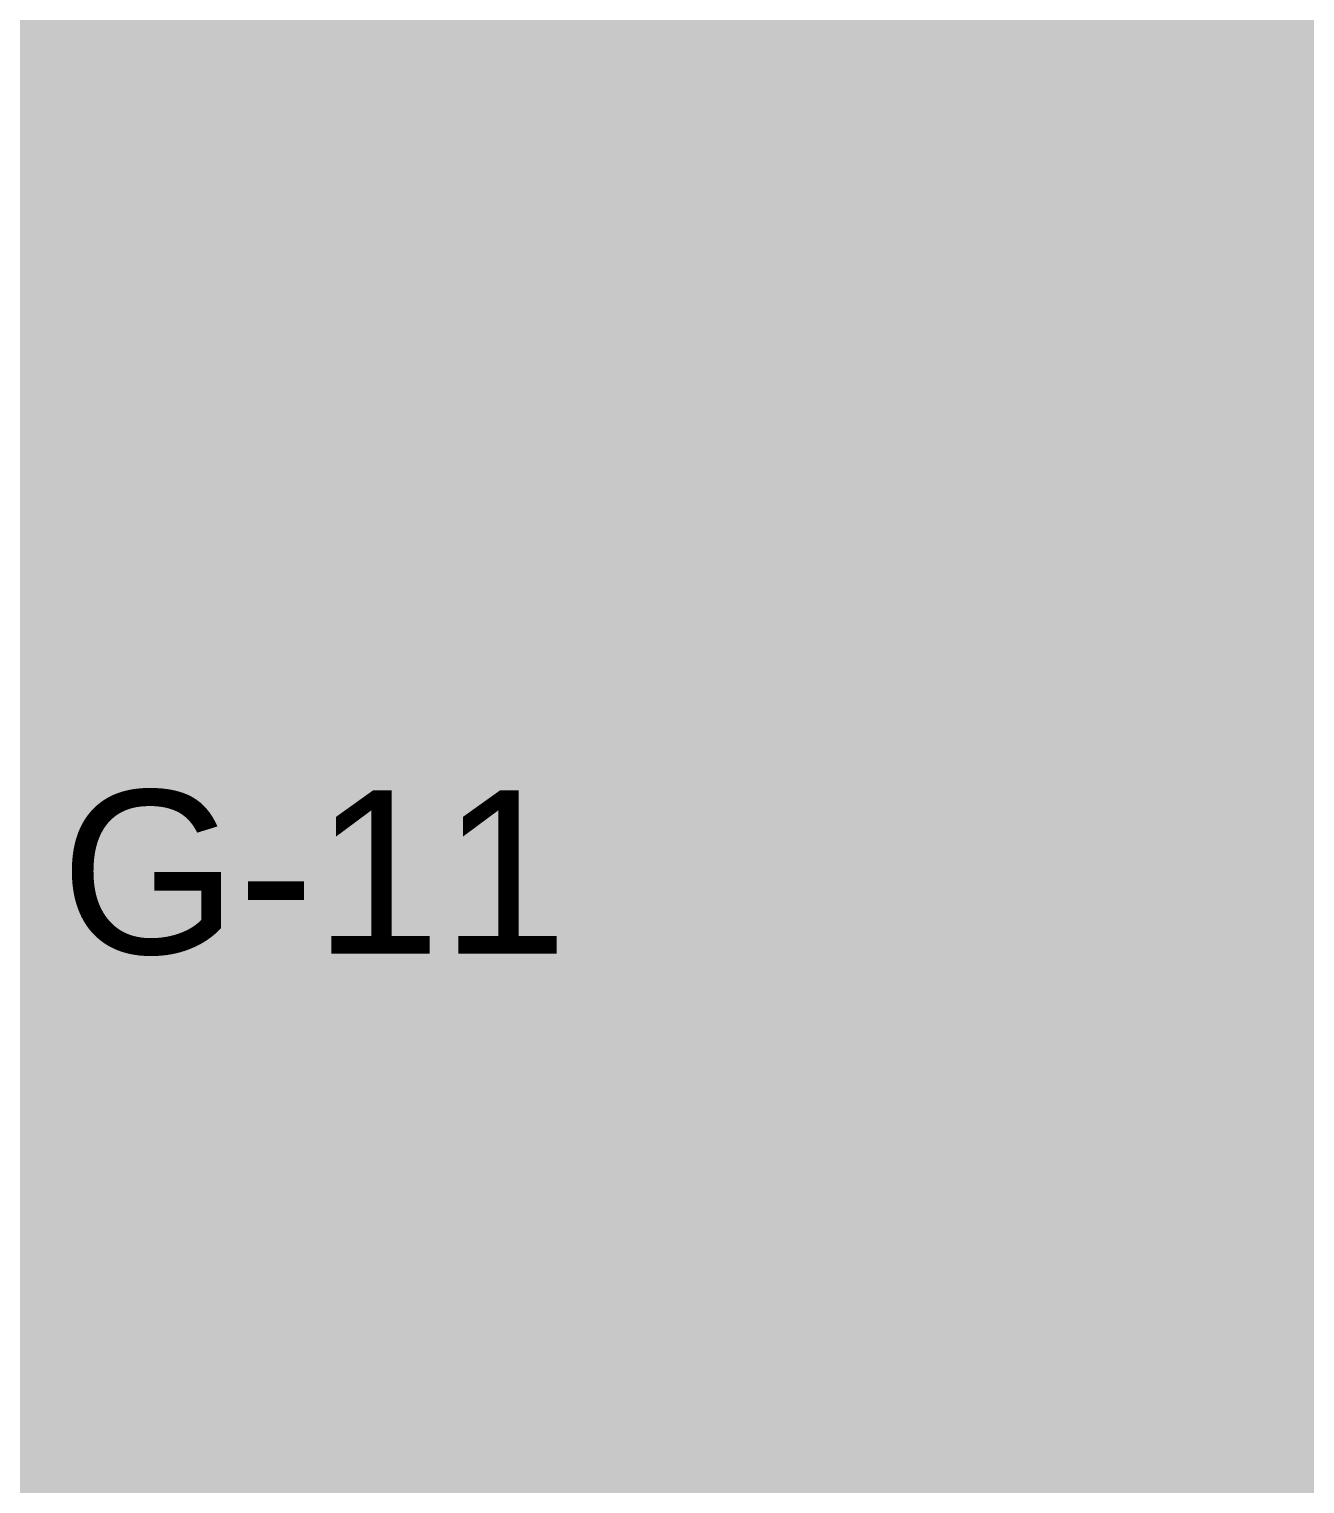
# Model space of a CAD drawing. Header units: metres. Extents: x 662613 to 666742, y 2728069 to 2732733.
# Drawn here: x 664275.8 to 664289.85, y 2730646.79 to 2730662.81 of the extents above; entities that cross this region are included whole.
import ezdxf
from ezdxf.enums import TextEntityAlignment as Align

# ---------------------------------------------------------------- set-up
doc = ezdxf.new("R2010")
doc.units = ezdxf.units.M
doc.header["$MEASUREMENT"] = 0
doc.layers.add('DQ_PLOT_ID', color=252, linetype='Continuous', lineweight=18)
doc.layers.add('Open area$0$INTENSIVE LANDSCAPING AND PLAZAS', color=7, linetype='Continuous', true_color=0xecf9e2)
doc.styles.add('DQ_Plot_ID', font='arial.ttf')

# ---------------------------------------------------------------- blocks, each defined once
blk = doc.blocks.new('Open area')
at = {"layer": 'Open area$0$INTENSIVE LANDSCAPING AND PLAZAS'}
blk.add_hatch(color=256, dxfattribs=at).paths.add_polyline_path([(664294.191, 2730639.07), (664291.291, 2730633.338), (664270.451, 2730643.987), (664258.185, 2730650.255), (664261.889, 2730657.504), (664270.203, 2730673.774), (664303.499, 2730657.386), (664302.458, 2730655.317), (664301.572, 2730653.606), (664299.975, 2730650.476), (664299.87, 2730650.269), (664298.304, 2730647.159), (664298.056, 2730646.675), (664296.594, 2730643.822), (664296.296, 2730643.241), (664295.141, 2730640.951), (664294.824, 2730640.321), (664294.784, 2730640.243), (664294.191, 2730639.07)], flags=0)

msp = doc.modelspace()

# ---------------------------------------------------------------- block references
msp.add_blockref('Open area', (0, 0))

# ---------------------------------------------------------------- texts
at = {"layer": 'DQ_PLOT_ID', "style": 'DQ_Plot_ID'}
msp.add_text('G-11', height=1.8, dxfattribs=at).set_placement((664278.943, 2730652.627), align=Align.CENTER)

doc.saveas('drawing.dxf')
